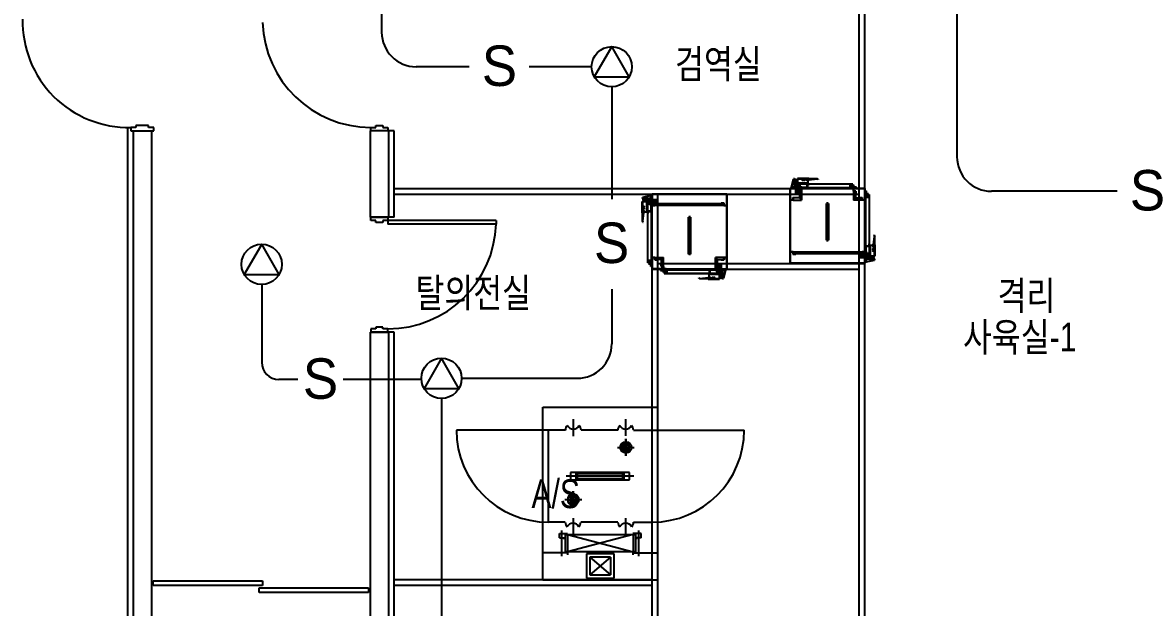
# Model space of a CAD drawing. Header units: millimetres. Extents: x 11414 to 120121, y 3637 to 81420.
# Drawn here: x 42697 to 52523, y 56937 to 62017 of the extents above; entities that cross this region are included whole.
import ezdxf
from ezdxf.enums import TextEntityAlignment as Align

# ---------------------------------------------------------------- set-up
doc = ezdxf.new("R2010")
doc.units = ezdxf.units.MM
doc.header["$LTSCALE"] = 100
doc.linetypes.add('CEN3', pattern=[26, 20, -2, 2, -2])
doc.layers.get('0').update_dxf_attribs({"color": 251})
for name, color, linetype in [('7', 7, 'Continuous'), ('ARC-7$0$ARCH', 9, 'Continuous'), ('ARC-7$0$동물실', 9, 'Continuous'), ('ARC-7$0$방화석고', 9, 'Continuous'), ('REC', 21, 'Continuous'), ('sp', 21, 'Continuous'), ('SYM', 7, 'Continuous'), ('W2', 2, 'CEN3')]:
    doc.layers.add(name, color=color, linetype=linetype)
doc.styles.add('ARC-7$0$돋움', font='')
doc.styles.add('ARC-7$0$울릉도l', font='')
doc.styles.add('GHD', font='HYWULM.TTF')
doc.styles.add('lpk', font='HYWULM.TTF')
doc.styles.get('ARC-7$0$돋움').set_extended_font_data('DotumChe')
doc.styles.get('ARC-7$0$울릉도l').set_extended_font_data('Dotum')

# ---------------------------------------------------------------- blocks, each defined once
blk = doc.blocks.new('ARC-7')
at = {"layer": 'ARC-7$0$동물실', "color": 251}
for p, q in [((630982.8, -441458.5), (630982.8, -435158.5)), ((631032.8, -441408.5), (631032.8, -435208.5)), ((624697.8, -436678.5), (624652.8, -436678.5)), ((624652.8, -436678.5), (624652.8, -436708.5)), ((624807.8, -436663.5), (624697.8, -436663.5)), ((624697.8, -436663.5), (624697.8, -436678.5)), ((624807.8, -436678.5), (624807.8, -436663.5)), ((624852.8, -436678.5), (624807.8, -436678.5)), ((624852.8, -436708.5), (624852.8, -436678.5)), ((626737.8, -436708.5), (626737.8, -436678.5)), ((626737.8, -436678.5), (626782.8, -436678.5)), ((626737.8, -436708.5), (626737.8, -436678.5)), ((626737.8, -436678.5), (626782.8, -436678.5)), ((626782.8, -436678.5), (626782.8, -436663.5)), ((626782.8, -436663.5), (626842.8, -436663.5)), ((626782.8, -436678.5), (626782.8, -436663.5)), ((626782.8, -436663.5), (626842.8, -436663.5)), ((626842.8, -436663.5), (626842.8, -436678.5)), ((626842.8, -436663.5), (626842.8, -436678.5)), ((626842.8, -436678.5), (626887.8, -436678.5)), ((626842.8, -436678.5), (626887.8, -436678.5)), ((626887.8, -436678.5), (626887.8, -436708.5)), ((626887.8, -436678.5), (626887.8, -436708.5)), ((624652.8, -436708.5), (624852.8, -436708.5)), ((626887.8, -436708.5), (626737.8, -436708.5)), ((626887.8, -436708.5), (626737.8, -436708.5)), ((626942.8, -436708.5), (626892.8, -436708.5)), ((626942.8, -437458.5), (626942.8, -436708.5)), ((626942.8, -437458.5), (626942.8, -436708.5)), ((630395.8, -437198.5), (630411.8, -437126.5)), ((630395.8, -437198.5), (630411.8, -437143.5)), ((630421.8, -437126.5), (630411.8, -437126.5)), ((630421.8, -437143.5), (630411.8, -437143.5)), ((630421.8, -437198.5), (630421.8, -437126.5)), ((630421.8, -437127.5), (630429.8, -437127.5)), ((630421.8, -437198.5), (630421.8, -437143.5)), ((630421.8, -437144.5), (630429.8, -437144.5)), ((630421.8, -437159.5), (630429.8, -437159.5)), ((630423.8, -437127.5), (630423.8, -437142.5)), ((630423.8, -437144.5), (630423.8, -437159.5)), ((630426.8, -437142.5), (630434.8, -437142.5)), ((630427.1, -437183.5), (630457.2, -437183.5)), ((630427.8, -437142.5), (630427.8, -437198.5)), ((630427.8, -437159.5), (630427.8, -437198.5)), ((630429.8, -437127.5), (630437.6, -437131.4)), ((630429.8, -437142.5), (630437.6, -437138.5)), ((630429.8, -437144.5), (630437.6, -437148.4)), ((630429.8, -437145.8), (630445.8, -437145.8)), ((630429.8, -437159.5), (630437.6, -437155.5)), ((630442.8, -437163.8), (630445.8, -437163.8)), ((630544.8, -437121.8), (630445.8, -437121.8)), ((630539.8, -437121.8), (630445.8, -437121.8)), ((630445.8, -437121.8), (630445.8, -437169.8)), ((630445.8, -437127.1), (630450.8, -437124.8)), ((630445.8, -437160.8), (630539.8, -437160.8)), ((630445.8, -437169.8), (630915.8, -437169.8)), ((630445.8, -437201.8), (630445.8, -437169.8)), ((630445.8, -437169.8), (630539.8, -437169.8)), ((630914.6, -437171), (630447, -437171)), ((630447, -437171), (630447, -437200.6)), ((630447.8, -437194.6), (630447.8, -437206.4)), ((630450.8, -437124.8), (630507.8, -437124.8)), ((630459.6, -437188.1), (630467.6, -437188.1)), ((630459.6, -437188.1), (630459.6, -437201.8)), ((630460.8, -437189.3), (630460.8, -437201.8)), ((630467.6, -437189.3), (630460.8, -437189.3)), ((630460.8, -437190.5), (630460.8, -437189.3)), ((630460.8, -437189.3), (630477, -437189.3)), ((630475.8, -437190.5), (630460.8, -437190.5)), ((630467.6, -437188.1), (630467.6, -437189.3)), ((630475.8, -437201.8), (630475.8, -437190.5)), ((630477, -437189.3), (630477, -437200.6)), ((630507.8, -437124.8), (630539.8, -437141.8)), ((630531.6, -437200.6), (630531.6, -437171)), ((630531.6, -437171), (630551.6, -437171)), ((630551.6, -437172.2), (630532.8, -437172.2)), ((630532.8, -437172.2), (630532.8, -437201.8)), ((630539.8, -437169.8), (630539.8, -437121.8)), ((630544.8, -437136.8), (630539.8, -437141.8)), ((630544.8, -437121.8), (630616.8, -437123.8)), ((630616.8, -437127.8), (630544.8, -437136.8)), ((630551.6, -437171), (630551.6, -437172.2)), ((630626.8, -437128.8), (630616.8, -437123.8)), ((630626.8, -437131.8), (630616.8, -437127.8)), ((630626.8, -437128.8), (630626.8, -437131.8)), ((630895.8, -437183.5), (630942.2, -437183.5)), ((630914, -437183.5), (630920.7, -437183.5)), ((630914.6, -437200.6), (630914.6, -437171)), ((630915.8, -437169.8), (630915.8, -437201.8)), ((630926.8, -437170.5), (630915.8, -437170.5)), ((630915.8, -437170.5), (630915.8, -437196.5)), ((630926.8, -437170.5), (630915.8, -437170.5)), ((630915.8, -437170.5), (630915.8, -437196.5)), ((630926.8, -437196.5), (630926.8, -437170.5)), ((630945.8, -437192.6), (630945.8, -437217.3)), ((626942.8, -437208.5), (630982.8, -437208.5)), ((626942.8, -437258.5), (630982.8, -437258.5)), ((629172.8, -437271.5), (629100.8, -437287.5)), ((629100.8, -437297.5), (629100.8, -437287.5)), ((629172.8, -437271.5), (629117.8, -437287.5)), ((629117.8, -437297.5), (629117.8, -437287.5)), ((629172.8, -437271.5), (629182.8, -437271.5)), ((629172.8, -437306.5), (629172.8, -437271.5)), ((629172.8, -437276.5), (629182.8, -437276.5)), ((629172.8, -437311.5), (629172.8, -437276.5)), ((629172.8, -437276.5), (629172.8, -437302.5)), ((629172.8, -437276.5), (629172.8, -437302.5)), ((629182.8, -443458.5), (629182.8, -437258.5)), ((629832.8, -437258.5), (629182.8, -437258.5)), ((629182.8, -437258.5), (629182.8, -437358.5)), ((629182.8, -437271.5), (629182.8, -437306.5)), ((629182.8, -437276.5), (629182.8, -437311.5)), ((629184, -437357.3), (629184, -437259.7)), ((629184, -437259.7), (629831.6, -437259.7)), ((629232.8, -443458.5), (629232.8, -437258.5)), ((629831.6, -437357.3), (629831.6, -437259.7)), ((629831.6, -437259.7), (629831.6, -437357.3)), ((629832.8, -437258.5), (629832.8, -437358.5)), ((629832.8, -437358.5), (629832.8, -437258.5)), ((629832.8, -437271.5), (629832.8, -437306.5)), ((629832.8, -437276.5), (629832.8, -437311.5)), ((630382.8, -437208.5), (631032.8, -437208.5)), ((630382.8, -437759.7), (630382.8, -437208.5)), ((630382.8, -437208.5), (630482.8, -437208.5)), ((631031.6, -437209.7), (630384, -437209.7)), ((630384, -437209.7), (630384, -437759.7)), ((630481.6, -437209.7), (630384, -437209.7)), ((630430.8, -437198.5), (630395.8, -437198.5)), ((630395.8, -437198.5), (630395.8, -437208.5)), ((630400.8, -437198.5), (630426.8, -437198.5)), ((630400.8, -437198.5), (630426.8, -437198.5)), ((630435.8, -437198.5), (630400.8, -437198.5)), ((630400.8, -437198.5), (630400.8, -437208.5)), ((630406.6, -437288.5), (630432.8, -437288.5)), ((630406.6, -437308.5), (630406.6, -437288.5)), ((630407.8, -437289.7), (630407.8, -437309.7)), ((630432.8, -437289.7), (630407.8, -437289.7)), ((630407.8, -437291.7), (630407.8, -437309.7)), ((630464.8, -437291.7), (630408.8, -437291.7)), ((630408.8, -437309.7), (630408.8, -437291.7)), ((630430.8, -437208.5), (630430.8, -437198.5)), ((630432.8, -437288.5), (630432.8, -437289.7)), ((630433.3, -437209.7), (630473.3, -437209.7)), ((630433.3, -437209.7), (630473.3, -437209.7)), ((630433.3, -437249.7), (630433.3, -437209.7)), ((630473.3, -437249.7), (630433.3, -437249.7)), ((630435.8, -437208.5), (630435.8, -437198.5)), ((630445.8, -437201.8), (630445.8, -437238.8)), ((630460.8, -437201.8), (630445.8, -437201.8)), ((630445.8, -437238.8), (630460.8, -437238.8)), ((630447, -437200.6), (630914.6, -437200.6)), ((630448.8, -437231.2), (630448.8, -437225.2)), ((630457.8, -437225.2), (630457.8, -437231.2)), ((630460.8, -437238.8), (630460.8, -437201.8)), ((630461.6, -437257.3), (630461.6, -437232.3)), ((630461.6, -437232.3), (630481.6, -437232.3)), ((630462.8, -437257.3), (630461.6, -437257.3)), ((630482.8, -437233.5), (630462.8, -437233.5)), ((630462.8, -437233.5), (630462.8, -437257.3)), ((630464.8, -437234.5), (630464.8, -437291.7)), ((630482.8, -437234.5), (630464.8, -437234.5)), ((630482.8, -437309.7), (630464.8, -437291.7)), ((630482.8, -437309.7), (630464.8, -437291.7)), ((630473.3, -437209.7), (630473.3, -437249.7)), ((630532.8, -437201.8), (630475.8, -437201.8)), ((630477, -437200.6), (630531.6, -437200.6)), ((630481.6, -437232.3), (630481.6, -437209.7)), ((630482.8, -437208.5), (630482.8, -437233.5)), ((630482.8, -437234.5), (630482.8, -437309.7)), ((630482.8, -437234.5), (630482.8, -437309.7)), ((630908.8, -437209.7), (630888.3, -437209.7)), ((631032.8, -437208.5), (630908.8, -437208.5)), ((630910, -437209.7), (631031.6, -437209.7)), ((630915.8, -437196.5), (630926.8, -437196.5)), ((630916.8, -437208.5), (630916.8, -437196.5)), ((630916.8, -437208.5), (630925.8, -437208.5)), ((630925.8, -437208.5), (630925.8, -437196.5)), ((630932.2, -437198.5), (630925.8, -437198.5)), ((630932.8, -437207.5), (630925.8, -437207.5)), ((630960.8, -437208.5), (630925.8, -437208.5)), ((630960.8, -437208.5), (630925.8, -437208.5)), ((630960.8, -437208.5), (630925.8, -437208.5)), ((631019.8, -437208.5), (630930.8, -437208.5)), ((631019.8, -437208.5), (630930.8, -437208.5)), ((631019.8, -437208.5), (630930.8, -437208.5)), ((630958.3, -437197.5), (630932.8, -437197.5)), ((630932.8, -437197.5), (630932.8, -437208.5)), ((630932.8, -437208.5), (630932.8, -437233.5)), ((630932.8, -437208.5), (630958.3, -437208.5)), ((630932.8, -437208.5), (630958.3, -437208.5)), ((630932.8, -437233.5), (630952.8, -437233.5)), ((630932.8, -437234.5), (630932.8, -437309.7)), ((630932.8, -437234.5), (630950.8, -437234.5)), ((630932.8, -437309.7), (630950.8, -437291.7)), ((630934, -437232.3), (630934, -437209.7)), ((630954, -437232.3), (630934, -437232.3)), ((630950.8, -437234.5), (630950.8, -437291.7)), ((630950.8, -437291.7), (631006.8, -437291.7)), ((630952.8, -437233.5), (630952.8, -437257.3)), ((630952.8, -437257.3), (630954, -437257.3)), ((630954, -437257.3), (630954, -437232.3)), ((630958.3, -437208.5), (630958.3, -437197.5)), ((630958.3, -437208.5), (630958.3, -437197.5)), ((630982.8, -437288.5), (631009, -437288.5)), ((630982.8, -437289.7), (630982.8, -437288.5)), ((631007.8, -437289.7), (630982.8, -437289.7)), ((631006.8, -437309.7), (631006.8, -437291.7)), ((631007.8, -437309.7), (631007.8, -437289.7)), ((631007.8, -437309.7), (631007.8, -437291.7)), ((631009, -437288.5), (631009, -437308.5)), ((631048.6, -437242.7), (631023.9, -437242.7)), ((631031.6, -437308.5), (631031.6, -437209.7)), ((631032.8, -437208.5), (631032.8, -437309.7)), ((631032.8, -437230.2), (631043.8, -437230.2)), ((631032.8, -437255.7), (631032.8, -437230.2)), ((631032.8, -437230.2), (631043.8, -437230.2)), ((631032.8, -437255.7), (631032.8, -437230.2)), ((631043.8, -437255.7), (631032.8, -437255.7)), ((631032.8, -437271.7), (631032.8, -437262.7)), ((631032.8, -437262.7), (631044.8, -437262.7)), ((631032.8, -437271.7), (631044.8, -437271.7)), ((631033.8, -437255.7), (631033.8, -437262.7)), ((631071.5, -437272.7), (631039.5, -437272.7)), ((631040.7, -437273.9), (631070.3, -437273.9)), ((631040.7, -437795.5), (631040.7, -437273.9)), ((631042.8, -437256.2), (631042.8, -437262.7)), ((631043.8, -437230.2), (631043.8, -437255.7)), ((631044.8, -437261.7), (631070.8, -437261.7)), ((631044.8, -437272.7), (631044.8, -437261.7)), ((631070.8, -437272.7), (631044.8, -437272.7)), ((631070.8, -437272.7), (631044.8, -437272.7)), ((631057.8, -437292.7), (631057.8, -437246.2)), ((631057.8, -437274.4), (631057.8, -437267.7)), ((631070.3, -437273.9), (631070.3, -437795.5)), ((631070.8, -437261.7), (631070.8, -437272.7)), ((631070.8, -437261.7), (631070.8, -437272.7)), ((631071.5, -437796.7), (631071.5, -437272.7)), ((629096.1, -437321.5), (629144.1, -437321.5)), ((629096.1, -437415.5), (629096.1, -437321.5)), ((629096.1, -437420.5), (629096.1, -437321.5)), ((629101.4, -437321.5), (629099.1, -437326.5)), ((629099.1, -437326.5), (629099.1, -437383.5)), ((629099.1, -437383.5), (629116.1, -437415.5)), ((629172.8, -437297.5), (629100.8, -437297.5)), ((629101.8, -437297.5), (629101.8, -437305.5)), ((629101.8, -437299.5), (629116.8, -437299.5)), ((629101.8, -437305.5), (629105.7, -437313.3)), ((629116.8, -437305.5), (629112.8, -437313.3)), ((629116.8, -437302.5), (629116.8, -437310.5)), ((629116.8, -437303.5), (629172.8, -437303.5)), ((629172.8, -437297.5), (629117.8, -437297.5)), ((629118.8, -437297.5), (629118.8, -437305.5)), ((629118.8, -437299.5), (629133.8, -437299.5)), ((629118.8, -437305.5), (629122.7, -437313.3)), ((629120.1, -437305.5), (629120.1, -437321.5)), ((629133.8, -437305.5), (629129.8, -437313.3)), ((629133.8, -437297.5), (629133.8, -437305.5)), ((629133.8, -437303.5), (629172.8, -437303.5)), ((629135.1, -437321.5), (629135.1, -437415.5)), ((629138.1, -437318.5), (629138.1, -437321.5)), ((629144.1, -437321.5), (629144.1, -437415.5)), ((629176.1, -437321.5), (629144.1, -437321.5)), ((629144.1, -437321.5), (629144.1, -437845.5)), ((629145.3, -437322.7), (629174.9, -437322.7)), ((629145.3, -437844.3), (629145.3, -437322.7)), ((629157.8, -437302.8), (629157.8, -437332.9)), ((629162.4, -437335.3), (629176.1, -437335.3)), ((629162.4, -437335.3), (629162.4, -437343.3)), ((629162.4, -437343.3), (629163.6, -437343.3)), ((629163.6, -437336.5), (629163.6, -437352.7)), ((629164.8, -437336.5), (629163.6, -437336.5)), ((629163.6, -437343.3), (629163.6, -437336.5)), ((629163.6, -437336.5), (629176.1, -437336.5)), ((629163.6, -437352.7), (629174.9, -437352.7)), ((629164.8, -437351.5), (629164.8, -437336.5)), ((629176.1, -437351.5), (629164.8, -437351.5)), ((629168.9, -437323.5), (629180.7, -437323.5)), ((629182.8, -437306.5), (629172.8, -437306.5)), ((629182.8, -437311.5), (629172.8, -437311.5)), ((629174.9, -437322.7), (629174.9, -437844.3)), ((629174.9, -437352.7), (629174.9, -437407.3)), ((629176.1, -437336.5), (629176.1, -437321.5)), ((629176.1, -437321.5), (629213.1, -437321.5)), ((629213.1, -437336.5), (629176.1, -437336.5)), ((629176.1, -437408.5), (629176.1, -437351.5)), ((629182.8, -437358.5), (629207.8, -437358.5)), ((629224, -437309), (629184, -437309)), ((629184, -437309), (629184, -437349)), ((629184, -437349), (629224, -437349)), ((629206.6, -437357.3), (629184, -437357.3)), ((629205.5, -437324.5), (629199.5, -437324.5)), ((629199.5, -437333.5), (629205.5, -437333.5)), ((629231.6, -437337.3), (629206.6, -437337.3)), ((629206.6, -437337.3), (629206.6, -437357.3)), ((629207.8, -437358.5), (629207.8, -437338.5)), ((629207.8, -437338.5), (629231.6, -437338.5)), ((629207.8, -437340.5), (629807.8, -437340.5)), ((629207.8, -437358.5), (629207.8, -437340.5)), ((629807.8, -437358.5), (629207.8, -437358.5)), ((629213.1, -437321.5), (629213.1, -437336.5)), ((629224, -437349), (629224, -437309)), ((629226.6, -437332.3), (629226.6, -437347.7)), ((629231.6, -437338.5), (629231.6, -437337.3)), ((629809, -437337.3), (629784, -437337.3)), ((629784, -437338.5), (629784, -437337.3)), ((629784, -437338.5), (629807.8, -437338.5)), ((629789, -437334.1), (629789, -437344.7)), ((629807.8, -437338.5), (629807.8, -437358.5)), ((629807.8, -437340.5), (629807.8, -437358.5)), ((629832.7, -437358.5), (629807.8, -437358.5)), ((629807.8, -437358.5), (629832.8, -437358.5)), ((629809, -437357.3), (629809, -437337.3)), ((629831.6, -437357.3), (629809, -437357.3)), ((629831.6, -437908.5), (629831.6, -437358.5)), ((629832.8, -437358.5), (629832.8, -437909.7)), ((630384, -437308.5), (630406.6, -437308.5)), ((630407.8, -437309.7), (630384, -437309.7)), ((630408.8, -437309.7), (630482.8, -437309.7)), ((630408.8, -437309.7), (630482.8, -437309.7)), ((630698.5, -437339.5), (630717, -437339.5)), ((630698.5, -437659.2), (630698.5, -437339.5)), ((630698.5, -437352.4), (630717, -437352.4)), ((630701.7, -437355.6), (630713.8, -437355.6)), ((630701.7, -437643), (630701.7, -437355.6)), ((630707.8, -437669.7), (630707.8, -437328.9)), ((630713.8, -437355.6), (630713.8, -437643)), ((630717, -437339.5), (630717, -437659.2)), ((631006.8, -437309.7), (630932.8, -437309.7)), ((631032.8, -437309.7), (631007.8, -437309.7)), ((631009, -437308.5), (631031.6, -437308.5)), ((626737.8, -437458.5), (626887.8, -437458.5)), ((626737.8, -437488.5), (626737.8, -437458.5)), ((626737.8, -437458.5), (626887.8, -437458.5)), ((626737.8, -437488.5), (626737.8, -437458.5)), ((626782.8, -437488.5), (626737.8, -437488.5)), ((626782.8, -437488.5), (626737.8, -437488.5)), ((626782.8, -437503.5), (626782.8, -437488.5)), ((626782.8, -437503.5), (626782.8, -437488.5)), ((626887.8, -437488.5), (626842.8, -437488.5)), ((626842.8, -437488.5), (626842.8, -437503.5)), ((626887.8, -437488.5), (626842.8, -437488.5)), ((626842.8, -437488.5), (626842.8, -437503.5)), ((626887.8, -437458.5), (626887.8, -437488.5)), ((626887.8, -437458.5), (626887.8, -437488.5)), ((627827.8, -437488.5), (626887.8, -437488.5)), ((626887.8, -437488.5), (626887.8, -437518.4)), ((627827.8, -437488.5), (626887.8, -437488.5)), ((626887.8, -437488.5), (626887.8, -437518.4)), ((626942.8, -437458.5), (626892.8, -437458.5)), ((627827.8, -437488.5), (627827.8, -437518.4)), ((627827.8, -437488.5), (627827.8, -437518.4)), ((629144.1, -437415.5), (629096.1, -437415.5)), ((629096.1, -437420.5), (629098.1, -437492.5)), ((629102.1, -437492.5), (629111.1, -437420.5)), ((629111.1, -437420.5), (629116.1, -437415.5)), ((629145.3, -437407.3), (629145.3, -437427.3)), ((629174.9, -437407.3), (629145.3, -437407.3)), ((629145.3, -437427.3), (629146.5, -437427.3)), ((629146.5, -437408.5), (629176.1, -437408.5)), ((629146.5, -437427.3), (629146.5, -437408.5)), ((629498.5, -437459), (629517, -437459)), ((629498.5, -437778.6), (629498.5, -437459)), ((629498.5, -437471.9), (629517, -437471.9)), ((629501.7, -437475.1), (629513.8, -437475.1)), ((629501.7, -437762.5), (629501.7, -437475.1)), ((629507.8, -437448.4), (629507.8, -437789.2)), ((629513.8, -437475.1), (629513.8, -437762.5)), ((629517, -437459), (629517, -437778.6)), ((626842.8, -437503.5), (626782.8, -437503.5)), ((626842.8, -437503.5), (626782.8, -437503.5)), ((627827.8, -437518.4), (626887.8, -437518.4)), ((627827.8, -437518.4), (626887.8, -437518.4)), ((629103.1, -437502.5), (629098.1, -437492.5)), ((629106.1, -437502.5), (629102.1, -437492.5)), ((629103.1, -437502.5), (629106.1, -437502.5)), ((630717, -437646.3), (630698.5, -437646.3)), ((630717, -437659.2), (630698.5, -437659.2)), ((630713.8, -437643), (630701.7, -437643)), ((631113.5, -437625.7), (631104.5, -437697.7)), ((631112.5, -437615.7), (631109.5, -437615.7)), ((631109.5, -437615.7), (631113.5, -437625.7)), ((631112.5, -437615.7), (631117.5, -437625.7)), ((631119.5, -437697.7), (631117.5, -437625.7)), ((629517, -437765.7), (629498.5, -437765.7)), ((629517, -437778.6), (629498.5, -437778.6)), ((629513.8, -437762.5), (629501.7, -437762.5)), ((630382.8, -437759.7), (630407.8, -437759.7)), ((630382.8, -437859.7), (630382.8, -437759.7)), ((630407.8, -437759.7), (630382.8, -437759.7)), ((630382.8, -437759.7), (630382.8, -437859.7)), ((630384, -437760.9), (630384, -437858.5)), ((630384, -437858.5), (630384, -437760.9)), ((630384, -437760.9), (630406.6, -437760.9)), ((630406.6, -437760.9), (630406.6, -437780.9)), ((630406.6, -437780.9), (630431.6, -437780.9)), ((630407.8, -437759.7), (631007.8, -437759.7)), ((630407.8, -437777.7), (630407.8, -437759.7)), ((630407.8, -437779.7), (630407.8, -437759.7)), ((631007.8, -437777.7), (630407.8, -437777.7)), ((630431.6, -437779.7), (630407.8, -437779.7)), ((630426.6, -437784), (630426.6, -437773.5)), ((630431.6, -437779.7), (630431.6, -437780.9)), ((631007.8, -437779.7), (630984, -437779.7)), ((630984, -437779.7), (630984, -437780.9)), ((630984, -437780.9), (631009, -437780.9)), ((630989, -437785.8), (630989, -437770.4)), ((630991.6, -437769.2), (630991.6, -437809.2)), ((631031.6, -437769.2), (630991.6, -437769.2)), ((631002.5, -437781.7), (631039.5, -437781.7)), ((631002.5, -437796.7), (631002.5, -437781.7)), ((631007.8, -437759.7), (631007.8, -437777.7)), ((631032.8, -437759.7), (631007.8, -437759.7)), ((631007.8, -437759.7), (631007.8, -437779.7)), ((631009, -437780.9), (631009, -437760.9)), ((631009, -437760.9), (631031.6, -437760.9)), ((631016.1, -437784.7), (631010.1, -437784.7)), ((631031.6, -437760.9), (631031.6, -437858.5)), ((631031.6, -437809.2), (631031.6, -437769.2)), ((631032.8, -437859.7), (631032.8, -437759.7)), ((631039.5, -437709.7), (631039.5, -437766.7)), ((631069.1, -437709.7), (631039.5, -437709.7)), ((631039.5, -437766.7), (631050.8, -437766.7)), ((631052, -437781.7), (631039.5, -437781.7)), ((631039.5, -437781.7), (631039.5, -437796.7)), ((631053.2, -437782.9), (631039.5, -437782.9)), ((631040.7, -437710.9), (631070.3, -437710.9)), ((631040.7, -437765.5), (631040.7, -437710.9)), ((631052, -437765.5), (631040.7, -437765.5)), ((631050.8, -437766.7), (631050.8, -437781.7)), ((631050.8, -437781.7), (631052, -437781.7)), ((631052, -437781.7), (631052, -437765.5)), ((631052, -437774.9), (631052, -437781.7)), ((631053.2, -437774.9), (631052, -437774.9)), ((631053.2, -437782.9), (631053.2, -437774.9)), ((631069.1, -437690.9), (631069.1, -437709.7)), ((631070.3, -437690.9), (631069.1, -437690.9)), ((631070.3, -437710.9), (631070.3, -437690.9)), ((631071.5, -437702.7), (631119.5, -437702.7)), ((631071.5, -437796.7), (631071.5, -437702.7)), ((631080.5, -437796.7), (631080.5, -437702.7)), ((631104.5, -437697.7), (631099.5, -437702.7)), ((631116.5, -437734.7), (631099.5, -437702.7)), ((631116.5, -437791.7), (631116.5, -437734.7)), ((631119.5, -437697.7), (631119.5, -437796.7)), ((631119.5, -437702.7), (631119.5, -437796.7)), ((629144.1, -437845.5), (629176.1, -437845.5)), ((629144.8, -437845.5), (629170.8, -437845.5)), ((629144.8, -437856.5), (629144.8, -437845.5)), ((629144.8, -437845.5), (629170.8, -437845.5)), ((629144.8, -437856.5), (629144.8, -437845.5)), ((629170.8, -437856.5), (629144.8, -437856.5)), ((629174.9, -437844.3), (629145.3, -437844.3)), ((629157.8, -437825.5), (629157.8, -437871.9)), ((629157.8, -437843.7), (629157.8, -437850.4)), ((629166.9, -437875.5), (629191.6, -437875.5)), ((629170.8, -437845.5), (629170.8, -437856.5)), ((629182.8, -437846.5), (629170.8, -437846.5)), ((629182.8, -437855.5), (629170.8, -437855.5)), ((629171.8, -437862.5), (629182.8, -437862.5)), ((629171.8, -437888), (629171.8, -437862.5)), ((629172.8, -437861.9), (629172.8, -437855.5)), ((629181.8, -437862.5), (629181.8, -437855.5)), ((629182.8, -437808.5), (629207.8, -437808.5)), ((629182.8, -437909.7), (629182.8, -437808.5)), ((629182.8, -437846.5), (629182.8, -437855.5)), ((629182.8, -437862.5), (629182.8, -437888)), ((629182.8, -437862.5), (629182.8, -437888)), ((629184, -437809.7), (629184, -437908.5)), ((629206.6, -437809.7), (629184, -437809.7)), ((629206.6, -437829.7), (629206.6, -437809.7)), ((629232.8, -437829.7), (629206.6, -437829.7)), ((629207.8, -437808.5), (629207.8, -437826.5)), ((629207.8, -437808.5), (629207.8, -437828.5)), ((629207.8, -437828.5), (629232.8, -437828.5)), ((629208.8, -437808.5), (629282.8, -437808.5)), ((629208.8, -437808.5), (629208.8, -437826.5)), ((629264.8, -437826.5), (629208.8, -437826.5)), ((629232.8, -437828.5), (629232.8, -437829.7)), ((629232.8, -437860.3), (630982.8, -437860.3)), ((629261.6, -437860.9), (629261.6, -437885.9)), ((629262.8, -437860.9), (629261.6, -437860.9)), ((629262.8, -437884.7), (629262.8, -437860.9)), ((629282.8, -437808.5), (629264.8, -437826.5)), ((629264.8, -437883.7), (629264.8, -437826.5)), ((629282.8, -437883.7), (629282.8, -437808.5)), ((629806.8, -437808.5), (629732.8, -437808.5)), ((629732.8, -437883.7), (629732.8, -437808.5)), ((629732.8, -437808.5), (629750.8, -437826.5)), ((629732.8, -437808.5), (629750.8, -437826.5)), ((629732.8, -437883.7), (629732.8, -437808.5)), ((629806.8, -437808.5), (629732.8, -437808.5)), ((629742.3, -437908.5), (629742.3, -437868.5)), ((629742.3, -437868.5), (629782.3, -437868.5)), ((629750.8, -437826.5), (629806.8, -437826.5)), ((629750.8, -437883.7), (629750.8, -437826.5)), ((629752.8, -437884.7), (629752.8, -437860.9)), ((629752.8, -437860.9), (629754, -437860.9)), ((629754, -437860.9), (629754, -437885.9)), ((629769.8, -437879.4), (629754.8, -437879.4)), ((629754.8, -437879.4), (629754.8, -437916.4)), ((629769.8, -437916.4), (629769.8, -437879.4)), ((629782.3, -437868.5), (629782.3, -437908.5)), ((629782.8, -437828.5), (629807.8, -437828.5)), ((629782.8, -437829.7), (629782.8, -437828.5)), ((629809, -437829.7), (629782.8, -437829.7)), ((629806.8, -437808.5), (629806.8, -437826.5)), ((629807.8, -437826.5), (629807.8, -437808.5)), ((629807.8, -437808.5), (629831.6, -437808.5)), ((629807.8, -437828.5), (629807.8, -437808.5)), ((629809, -437809.7), (629809, -437829.7)), ((629831.6, -437809.7), (629809, -437809.7)), ((630382.8, -437841.7), (630382.8, -437806.7)), ((630382.8, -437846.7), (630382.8, -437811.7)), ((630382.8, -437859.7), (631032.8, -437859.7)), ((631031.6, -437858.5), (630384, -437858.5)), ((630991.6, -437809.2), (631031.6, -437809.2)), ((631039.5, -437796.7), (631002.5, -437796.7)), ((631010.1, -437793.7), (631016.1, -437793.7)), ((631032.8, -437806.7), (631042.8, -437806.7)), ((631032.8, -437841.7), (631032.8, -437806.7)), ((631032.8, -437811.7), (631042.8, -437811.7)), ((631032.8, -437846.7), (631032.8, -437811.7)), ((631042.8, -437841.7), (631032.8, -437841.7)), ((631042.8, -437846.7), (631032.8, -437846.7)), ((631046.6, -437794.7), (631034.8, -437794.7)), ((631039.5, -437796.7), (631071.5, -437796.7)), ((631070.3, -437795.5), (631040.7, -437795.5)), ((631042.8, -437806.7), (631042.8, -437841.7)), ((631042.8, -437811.7), (631042.8, -437846.7)), ((631081.8, -437814.7), (631042.8, -437814.7)), ((631098.8, -437814.7), (631042.8, -437814.7)), ((631042.8, -437841.7), (631042.8, -437815.7)), ((631042.8, -437841.7), (631042.8, -437815.7)), ((631042.8, -437820.7), (631097.8, -437820.7)), ((631042.8, -437820.7), (631114.8, -437820.7)), ((631042.8, -437846.7), (631097.8, -437830.7)), ((631042.8, -437846.7), (631114.8, -437830.7)), ((631057.8, -437815.4), (631057.8, -437785.2)), ((631119.5, -437796.7), (631071.5, -437796.7)), ((631077.5, -437799.6), (631077.5, -437796.7)), ((631081.8, -437812.7), (631085.7, -437804.9)), ((631081.8, -437820.7), (631081.8, -437812.7)), ((631096.8, -437818.7), (631081.8, -437818.7)), ((631096.8, -437812.7), (631092.8, -437804.9)), ((631095.5, -437812.7), (631095.5, -437796.7)), ((631096.8, -437820.7), (631096.8, -437812.7)), ((631097.8, -437820.7), (631097.8, -437830.7)), ((631098.8, -437812.7), (631102.7, -437804.9)), ((631098.8, -437815.7), (631098.8, -437807.7)), ((631113.8, -437818.7), (631098.8, -437818.7)), ((631113.8, -437812.7), (631109.8, -437804.9)), ((631113.8, -437820.7), (631113.8, -437812.7)), ((631114.1, -437796.7), (631116.5, -437791.7)), ((631114.8, -437820.7), (631114.8, -437830.7)), ((629182.8, -437888), (629171.8, -437888)), ((629182.8, -437888), (629171.8, -437888)), ((629832.8, -437909.7), (629182.8, -437909.7)), ((629182.8, -437909.7), (629306.8, -437909.7)), ((629184, -437908.5), (629831.6, -437908.5)), ((629305.6, -437908.5), (629184, -437908.5)), ((629195.8, -437909.7), (629284.8, -437909.7)), ((629195.8, -437909.7), (629284.8, -437909.7)), ((629195.8, -437909.7), (629284.8, -437909.7)), ((629232.8, -437910.3), (630982.8, -437910.3)), ((629254.8, -437909.7), (629289.8, -437909.7)), ((629254.8, -437909.7), (629289.8, -437909.7)), ((629254.8, -437909.7), (629289.8, -437909.7)), ((629282.8, -437909.7), (629257.3, -437909.7)), ((629257.3, -437909.7), (629257.3, -437920.7)), ((629282.8, -437909.7), (629257.3, -437909.7)), ((629257.3, -437909.7), (629257.3, -437920.7)), ((629257.3, -437920.7), (629282.8, -437920.7)), ((629261.6, -437885.9), (629281.6, -437885.9)), ((629282.8, -437884.7), (629262.8, -437884.7)), ((629282.8, -437883.7), (629264.8, -437883.7)), ((629269.8, -437925.5), (629269.8, -437900.8)), ((629319.8, -437934.7), (629273.3, -437934.7)), ((629281.6, -437885.9), (629281.6, -437908.5)), ((629282.8, -437909.7), (629282.8, -437884.7)), ((629282.8, -437920.7), (629282.8, -437909.7)), ((629282.8, -437910.7), (629289.8, -437910.7)), ((629283.3, -437919.7), (629289.8, -437919.7)), ((629299.8, -437921.7), (629288.8, -437921.7)), ((629288.8, -437921.7), (629288.8, -437947.7)), ((629288.8, -437947.7), (629299.8, -437947.7)), ((629288.8, -437947.7), (629299.8, -437947.7)), ((629289.8, -437909.7), (629289.8, -437921.7)), ((629298.8, -437909.7), (629289.8, -437909.7)), ((629301.6, -437934.7), (629294.8, -437934.7)), ((629298.8, -437909.7), (629298.8, -437921.7)), ((629299.8, -437948.4), (629299.8, -437916.4)), ((629299.8, -437947.7), (629299.8, -437921.7)), ((629299.8, -437947.7), (629299.8, -437921.7)), ((629769.8, -437948.4), (629299.8, -437948.4)), ((629768.6, -437917.6), (629301, -437917.6)), ((629301, -437917.6), (629301, -437947.2)), ((629301, -437947.2), (629768.6, -437947.2)), ((629306.8, -437908.5), (629327.3, -437908.5)), ((629598.8, -437990.4), (629670.8, -437981.4)), ((629664, -437947.2), (629664, -437946)), ((629664, -437946), (629682.8, -437946)), ((629684, -437947.2), (629664, -437947.2)), ((629670.8, -437981.4), (629675.8, -437976.4)), ((629769.8, -437948.4), (629675.8, -437948.4)), ((629675.8, -437948.4), (629675.8, -437996.4)), ((629769.8, -437957.4), (629675.8, -437957.4)), ((629707.8, -437993.4), (629675.8, -437976.4)), ((629682.8, -437946), (629682.8, -437916.4)), ((629682.8, -437916.4), (629739.8, -437916.4)), ((629738.6, -437917.6), (629684, -437917.6)), ((629684, -437917.6), (629684, -437947.2)), ((629732.8, -437883.7), (629750.8, -437883.7)), ((629732.8, -437909.7), (629732.8, -437884.7)), ((629732.8, -437884.7), (629752.8, -437884.7)), ((629832.8, -437909.7), (629732.8, -437909.7)), ((629754, -437885.9), (629734, -437885.9)), ((629734, -437885.9), (629734, -437908.5)), ((629734, -437908.5), (629831.6, -437908.5)), ((629738.6, -437928.9), (629738.6, -437917.6)), ((629754.8, -437928.9), (629738.6, -437928.9)), ((629739.8, -437916.4), (629739.8, -437927.7)), ((629739.8, -437927.7), (629754.8, -437927.7)), ((629782.3, -437908.5), (629742.3, -437908.5)), ((629782.3, -437908.5), (629742.3, -437908.5)), ((629748, -437930.1), (629748, -437928.9)), ((629748, -437928.9), (629754.8, -437928.9)), ((629756, -437930.1), (629748, -437930.1)), ((629754.8, -437916.4), (629769.8, -437916.4)), ((629754.8, -437928.9), (629754.8, -437916.4)), ((629754.8, -437927.7), (629754.8, -437928.9)), ((629756, -437930.1), (629756, -437916.4)), ((629757.8, -437893), (629757.8, -437887)), ((629788.5, -437934.7), (629758.3, -437934.7)), ((629766.8, -437887), (629766.8, -437893)), ((629767.8, -437923.5), (629767.8, -437911.7)), ((629768.6, -437947.2), (629768.6, -437917.6)), ((629769.8, -437916.4), (629769.8, -437948.4)), ((629769.8, -437996.4), (629769.8, -437948.4)), ((629772.7, -437954.4), (629769.8, -437954.4)), ((629785.8, -437972.4), (629769.8, -437972.4)), ((629785.8, -437958.7), (629778, -437962.6)), ((629785.8, -437973.7), (629778, -437969.7)), ((629785.8, -437975.7), (629778, -437979.6)), ((629779.8, -437909.7), (629779.8, -437919.7)), ((629779.8, -437919.7), (629814.8, -437919.7)), ((629788.8, -437975.7), (629780.8, -437975.7)), ((629784.8, -437909.7), (629784.8, -437919.7)), ((629784.8, -437919.7), (629819.8, -437919.7)), ((629793.8, -437958.7), (629785.8, -437958.7)), ((629793.8, -437973.7), (629785.8, -437973.7)), ((629787.8, -437975.7), (629787.8, -437919.7)), ((629787.8, -437958.7), (629787.8, -437919.7)), ((629814.8, -437919.7), (629788.8, -437919.7)), ((629814.8, -437919.7), (629788.8, -437919.7)), ((629791.8, -437973.7), (629791.8, -437958.7)), ((629791.8, -437990.7), (629791.8, -437975.7)), ((629793.8, -437919.7), (629793.8, -437991.7)), ((629793.8, -437919.7), (629793.8, -437974.7)), ((629793.8, -437974.7), (629803.8, -437974.7)), ((629819.8, -437919.7), (629803.8, -437991.7)), ((629819.8, -437919.7), (629803.8, -437974.7)), ((629814.8, -437919.7), (629814.8, -437909.7)), ((629819.8, -437919.7), (629819.8, -437909.7)), ((629588.8, -437986.4), (629598.8, -437990.4)), ((629588.8, -437989.4), (629588.8, -437986.4)), ((629588.8, -437989.4), (629598.8, -437994.4)), ((629670.8, -437996.4), (629598.8, -437994.4)), ((629670.8, -437996.4), (629769.8, -437996.4)), ((629675.8, -437996.4), (629769.8, -437996.4)), ((629764.8, -437993.4), (629707.8, -437993.4)), ((629769.8, -437991), (629764.8, -437993.4)), ((629785.8, -437990.7), (629778, -437986.7)), ((629793.8, -437990.7), (629785.8, -437990.7)), ((629793.8, -437991.7), (629803.8, -437991.7)), ((626732.8, -438458.5), (626732.8, -447408.5)), ((626732.8, -438458.5), (626732.8, -447408.5)), ((626782.8, -438428.5), (626737.8, -438428.5)), ((626737.8, -438428.5), (626737.8, -438458.5)), ((626782.8, -438428.5), (626737.8, -438428.5)), ((626737.8, -438428.5), (626737.8, -438458.5)), ((626737.8, -438458.5), (626887.8, -438458.5)), ((626737.8, -438458.5), (626887.8, -438458.5)), ((626842.8, -438413.5), (626782.8, -438413.5)), ((626782.8, -438413.5), (626782.8, -438428.5)), ((626842.8, -438413.5), (626782.8, -438413.5)), ((626782.8, -438413.5), (626782.8, -438428.5)), ((626842.8, -438428.5), (626842.8, -438413.5)), ((626842.8, -438428.5), (626842.8, -438413.5)), ((626887.8, -438428.5), (626842.8, -438428.5)), ((626887.8, -438428.5), (626842.8, -438428.5)), ((626887.8, -438458.5), (626887.8, -438428.5)), ((626887.8, -438458.5), (626887.8, -438428.5)), ((626892.8, -438458.5), (626892.8, -443468.5)), ((626942.8, -438458.5), (626892.8, -438458.5)), ((626942.8, -443508.5), (626942.8, -438458.5)), ((628232.8, -440608.5), (628232.8, -439108.5)), ((628232.8, -439108.5), (629232.8, -439108.5)), ((629232.8, -440608.5), (629232.8, -439108.5)), ((629232.8, -440341.1), (629232.8, -439108.5)), ((628498.5, -439214.4), (628498.5, -439360.1)), ((628955.2, -439359.2), (628955.2, -439213.4)), ((628282.3, -439308.5), (627482.3, -439308.5)), ((628282.9, -440108.5), (628282.9, -439308.5)), ((628429.7, -439308.5), (628282.9, -439308.5)), ((628884.9, -439308.5), (628565.9, -439308.5)), ((629021.2, -439308.5), (629183.2, -439308.5)), ((629183.2, -440108.5), (629183.2, -439308.5)), ((629183.2, -439308.5), (629983.2, -439308.5)), ((628955.2, -439531.2), (628955.2, -439385.5)), ((628955.2, -439385.5), (628955.2, -439531.2)), ((628882.4, -439458.4), (629028.1, -439458.4)), ((629023.3, -439708.5), (628436.4, -439708.5)), ((628986, -439675.8), (628473.8, -439675.8)), ((628473.8, -439675.8), (628473.8, -439741.1)), ((628473.8, -439741.1), (628986, -439741.1)), ((628519.4, -439675.8), (628519.4, -439741.1)), ((628929, -439687.2), (628530.7, -439687.2)), ((628530.7, -439687.2), (628530.7, -439729.7)), ((628530.7, -439729.7), (628929, -439729.7)), ((628929, -439729.7), (628929, -439687.2)), ((628940.4, -439741.1), (628940.4, -439675.8)), ((628986, -439741.1), (628986, -439675.8)), ((628498.5, -439838.9), (628498.5, -439984.6)), ((628498.5, -439984.6), (628498.5, -439838.9)), ((628425.6, -439911.8), (628571.4, -439911.8)), ((628427.7, -440108.5), (628282.9, -440108.5)), ((628498.5, -440072.4), (628498.5, -440218.2)), ((628886.4, -440108.5), (628563.9, -440108.5)), ((628955.2, -440218.5), (628955.2, -440072.7)), ((629022.7, -440108.5), (629183.2, -440108.5)), ((628377.8, -440205.7), (628449.2, -440205.7)), ((628377.8, -440243.4), (628377.8, -440205.7)), ((628397.8, -440403.7), (628397.8, -440181.4)), ((628427.8, -440215.7), (629037.8, -440215.7)), ((628427.8, -440215.7), (628427.8, -440365.7)), ((629017.8, -440215.7), (628447.8, -440365.7)), ((628447.8, -440215.7), (629017.8, -440365.7)), ((628447.8, -440215.7), (628447.8, -440365.7)), ((629087.8, -440205.7), (629016.3, -440205.7)), ((629017.8, -440215.7), (629017.8, -440365.7)), ((629037.8, -440215.7), (629037.8, -440365.7)), ((629067.8, -440403.7), (629067.8, -440181.4)), ((629087.8, -440243.4), (629087.8, -440205.7)), ((628377.8, -440243.4), (628417.8, -440243.4)), ((628417.8, -440256.8), (628417.8, -440243.4)), ((629047.8, -440256.8), (629047.8, -440243.4)), ((629087.8, -440243.4), (629047.8, -440243.4)), ((628449.2, -440375.7), (628232.8, -440375.7)), ((629037.8, -440365.7), (628427.8, -440365.7)), ((628449.2, -440375.7), (628449.2, -440390.7)), ((628612.8, -440383.5), (628612.8, -440594.4)), ((628852.8, -440383.5), (628612.8, -440383.5)), ((628822.8, -440413.5), (628642.8, -440564.4)), ((628642.8, -440413.5), (628822.8, -440564.4)), ((628642.8, -440413.5), (628642.8, -440564.4)), ((628822.8, -440413.5), (628642.8, -440413.5)), ((628822.8, -440413.5), (628822.8, -440564.4)), ((628852.8, -440594.4), (628852.8, -440383.5)), ((629016.3, -440375.7), (629232.8, -440375.7)), ((629016.3, -440375.7), (629016.3, -440390.7)), ((624847.8, -440618.5), (625797.8, -440618.5)), ((624847.8, -440658.5), (624847.8, -440618.5)), ((625797.8, -440618.5), (625797.8, -440658.5)), ((629182.8, -440608.5), (626942.8, -440608.5)), ((628232.8, -440608.5), (629232.8, -440608.5)), ((628612.8, -440594.4), (628852.8, -440594.4)), ((628642.8, -440564.4), (628822.8, -440564.4)), ((625797.8, -440658.5), (624847.8, -440658.5)), ((625767.8, -440678.5), (626717.8, -440678.5)), ((625767.8, -440718.5), (625767.8, -440678.5)), ((626717.8, -440718.5), (625767.8, -440718.5)), ((626717.8, -440678.5), (626717.8, -440718.5)), ((629182.8, -440658.5), (626942.8, -440658.5))]:
    blk.add_line(p, q, dxfattribs=at)
for centre, radius in [((630490.8, -437136.8), 2.5), ((630505.8, -437136.8), 2.5), ((630525.3, -437131.3), 2.5), ((629111.1, -437366.5), 2.5), ((629111.1, -437381.5), 2.5), ((629105.6, -437401), 2.5), ((631104.5, -437736.7), 2.5), ((631104.5, -437751.7), 2.5), ((631110, -437717.2), 2.5), ((629709.8, -437981.4), 2.5), ((629724.8, -437981.4), 2.5), ((629690.3, -437986.9), 2.5), ((628955.2, -439458.4), 49), ((628955.2, -439458.4), 34.2), ((628955.2, -439458.4), 22.4), ((628498.5, -439911.8), 49), ((628498.5, -439911.8), 34.2), ((628498.5, -439911.8), 22.4)]:
    blk.add_circle(centre, radius, dxfattribs=at)
for centre, radius, start, end in [((624632.8, -435758.6), 920.1, 178.74493, 271.24482), ((626737.8, -435738.5), 940, 181.8271, 270), ((626737.8, -435738.5), 940, 181.8271, 270), ((630447.8, -437146.5), 18, 177.7639, 253.94207), ((630435.8, -437135), 4, 291.75905, 68.24095), ((630435.8, -437152), 4, 291.75905, 68.24095), ((630453.3, -437225.2), 4.5, 0, 180), ((630453.3, -437231.2), 4.5, 180, 0), ((629109.3, -437311.5), 4, 201.75905, 338.24095), ((629120.8, -437323.5), 18, 16.05793, 92.2361), ((629126.3, -437311.5), 4, 201.75905, 338.24095), ((629199.5, -437329), 4.5, 90, 270), ((629205.5, -437329), 4.5, 270, 90), ((626887.8, -437488.5), 940, 270, 358.1729), ((626887.8, -437488.5), 940, 270, 358.1729), ((631010.1, -437789.2), 4.5, 90, 270), ((631016.1, -437789.2), 4.5, 270, 90), ((629762.3, -437887), 4.5, 0, 180), ((631094.8, -437794.6), 18, 196.05793, 272.2361), ((631089.3, -437806.7), 4, 21.75905, 158.24095), ((631106.3, -437806.7), 4, 21.75905, 158.24095), ((629762.3, -437893), 4.5, 180, 0), ((629767.7, -437971.7), 18, 357.7639, 73.94207), ((629779.8, -437966.2), 4, 111.75905, 248.24095), ((629779.8, -437983.2), 4, 111.75905, 248.24095), ((628282.3, -439308.5), 800, 180, 270), ((628497.8, -439312.6), 68.3, 138.28591, 176.48783), ((628498.5, -439243), 57, 205.15043, 333.73559), ((628497.8, -439312.6), 68.3, 3.51217, 40.60012), ((628953, -439312.6), 68.3, 138.28591, 176.48783), ((628953.7, -439243), 57, 205.15043, 333.73559), ((628953, -439312.6), 68.3, 3.51217, 40.60012), ((629183.2, -439308.5), 800, 270, 0), ((628495.8, -440104.3), 68.3, 183.51217, 221.71409), ((628496.5, -440173.9), 57, 26.26441, 154.84957), ((628495.8, -440104.3), 68.3, 319.39988, 356.48783), ((628954.6, -440104.3), 68.3, 183.51217, 221.71409), ((628955.2, -440173.9), 57, 26.26441, 154.84957), ((628954.6, -440104.3), 68.3, 319.39988, 356.48783)]:
    blk.add_arc(centre, radius, start, end, dxfattribs=at)
at = {"layer": 'ARC-7$0$방화석고', "color": 251}
for p, q in [((624622.8, -436678.6), (624622.8, -448108.5)), ((624672.8, -436708.5), (624672.8, -448138.5)), ((624832.8, -436708.5), (624832.8, -448108.5))]:
    blk.add_line(p, q, dxfattribs=at)
at = {"layer": 'ARC-7$0$방화석고', "color": 251, "linetype": 'Continuous'}
for p, q in [((626732.8, -436708.5), (626732.8, -437458.5)), ((626892.8, -436708.5), (626732.8, -436708.5)), ((626892.8, -436708.5), (626892.8, -437458.5)), ((626892.8, -437458.5), (626732.8, -437458.5)), ((626892.8, -438458.5), (626732.8, -438458.5))]:
    blk.add_line(p, q, dxfattribs=at)
at = {"color": 251, "style": 'ARC-7$0$돋움'}
for tag, p in [('X2', (601933.6, -417318.4)), ('X3', (611533.6, -417318.4)), ('X4', (621433.6, -417318.4)), ('X6', (641231.6, -417318.4)), ('X7', (651133.6, -417318.5)), ('X8', (661033.6, -417318.4)), ('X9', (667633.6, -417318.4)), ('X10', (676133.6, -417318.5)), ('X11', (683633.6, -417318.5)), ('X5', (631333.6, -417375.7))]:
    blk.add_attdef(tag, text='', height=750, dxfattribs=at).set_placement(p, align=Align.MIDDLE_CENTER)
at = {"layer": 'ARC-7$0$ARCH', "color": 251}
for tag, height, style, p in [('Y11', 450, 'ARC-7$0$울릉도l', (593382.5, -427808.5)), ('Y10', 450, 'ARC-7$0$울릉도l', (593382.5, -435308.5)), ('Y9', 450, 'ARC-7$0$울릉도l', (593382.5, -443808.5)), ('Y8', 450, 'ARC-7$0$울릉도l', (593382.5, -450408.5)), ('Y7', 450, 'ARC-7$0$울릉도l', (593382.5, -460308.5)), ('Y6', 750, 'ARC-7$0$돋움', (593382.5, -470208.5))]:
    blk.add_attdef(tag, text='', height=height, rotation=90, dxfattribs=dict(at, style=style)).set_placement(p, align=Align.MIDDLE_CENTER)
blk = doc.blocks.new('SP')
at = {"layer": 'SYM', "color": 2}
blk.add_lwpolyline([(0, 175), (-151.6, -87.5), (151.6, -87.5)], close=True, dxfattribs=at)
blk.add_circle((0, 0), 175, dxfattribs=at)

msp = doc.modelspace()

# ---------------------------------------------------------------- linework, layer by layer
at = {"layer": 'sp', "color": 3, "linetype": 'Continuous'}
for p, q in [((45816.6, 63552, 0), (45816.6, 61933.8, 0)), ((50816.6, 63552, 0), (50816.6, 60852, 0)), ((46577.5, 61633.8, 0), (46116.6, 61633.8, 0)), ((47641.6, 61633.8, 0), (47098, 61633.8, 0)), ((47816.6, 61458.8, 0), (47816.6, 60482.2, 0)), ((52209.1, 60552, 0), (51116.6, 60552, 0)), ((44774.1, 59742, 0), (44774.1, 59066.1, 0)), ((47816.6, 59700.4, 0), (47816.6, 59227, 0)), ((45088.1, 58916.1, 0), (44924.1, 58916.1, 0)), ((46161.9, 58916.1, 0), (45482.6, 58916.1, 0)), ((46511.6, 58927, 0), (47516.6, 58927, 0)), ((46336.6, 58752, 0), (46336.6, 55627, 0))]:
    msp.add_line(p, q, dxfattribs=at)
for centre, radius, start, end in [((46116.6, 61933.8, 0), 300, 180, 270), ((51116.6, 60852, 0), 300, 180, 270), ((47516.6, 59227, 0), 300, 270, 0), ((44924.1, 59066.1, 0), 150, 180, 270)]:
    msp.add_arc(centre, radius, start, end, dxfattribs=at)

# ---------------------------------------------------------------- block references
at = {"color": 21, "linetype": 'Continuous'}
msp.add_blockref('ARC-7', (-581016.2, 497785.5, 0), dxfattribs=at)
at = {"layer": 'REC', "color": 3, "linetype": 'Continuous'}
for p in [(47816.6, 61633.8, 0), (44774.1, 59917, 0), (46336.6, 58927, 0)]:
    msp.add_blockref('SP', p, dxfattribs=at)

# ---------------------------------------------------------------- texts
at = {"layer": '7', "style": 'GHD', "width": 0.8}
for s, p in [('검역실', (48367, 61532.8, 0)), ('탈의전실', (46110.4, 59544.1, -2807)), ('격리', (51169.4, 59520.7, 0)), ('사육실-1', (50869.1, 59160.4, 0)), ('A/S', (47118.5, 57799.2, 0))]:
    msp.add_text(s, height=250, dxfattribs=at).set_placement(p)
at = {"layer": 'W2', "style": 'lpk'}
for p in [(46840.2, 61642.6, 0), (52471.9, 60560.9, 0), (47814.9, 60104.1, 0), (45285.2, 58924.9, 0)]:
    msp.add_text('S', height=351.6, dxfattribs=at).set_placement(p, align=Align.MIDDLE_CENTER)

doc.saveas('drawing.dxf')
